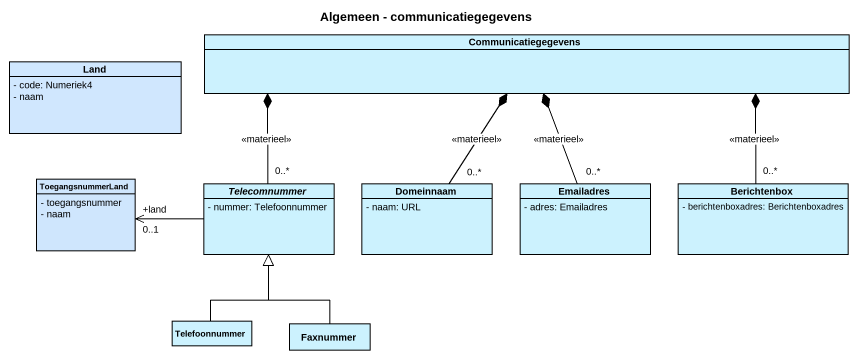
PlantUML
@startuml
title Algemeen - communicatiegegevens
hide circle
hide empty members
skinparam classAttributeIconSize 0
class Communicatiegegevens #CCF2FE
class Land #D0E7FE {
  - code: Numeriek4
  - naam
}
class ToegangsnummerLand #CFE6FD {
  - toegangsnummer
  - naam
}
abstract class Telecomnummer #CCF2FE {
  - nummer: Telefoonnummer
}
class Domeinnaam #CCF2FE {
  - naam: URL
}
class Emailadres #CCF2FE {
  - adres: Emailadres
}
class Berichtenbox #CCF2FE {
  - berichtenboxadres: Berichtenboxadres
}
class Telefoonnummer #CCF2FE
class Faxnummer #CCF2FE
Communicatiegegevens *-- "0..*" Telecomnummer : <<materieel>>
Communicatiegegevens *-- "0..*" Domeinnaam : <<materieel>>
Communicatiegegevens *-- "0..*" Emailadres : <<materieel>>
Communicatiegegevens *-- "0..*" Berichtenbox : <<materieel>>
Telecomnummer -left-> "+land\n0..1" ToegangsnummerLand
Telefoonnummer -up-|> Telecomnummer
Faxnummer -up-|> Telecomnummer
@enduml
